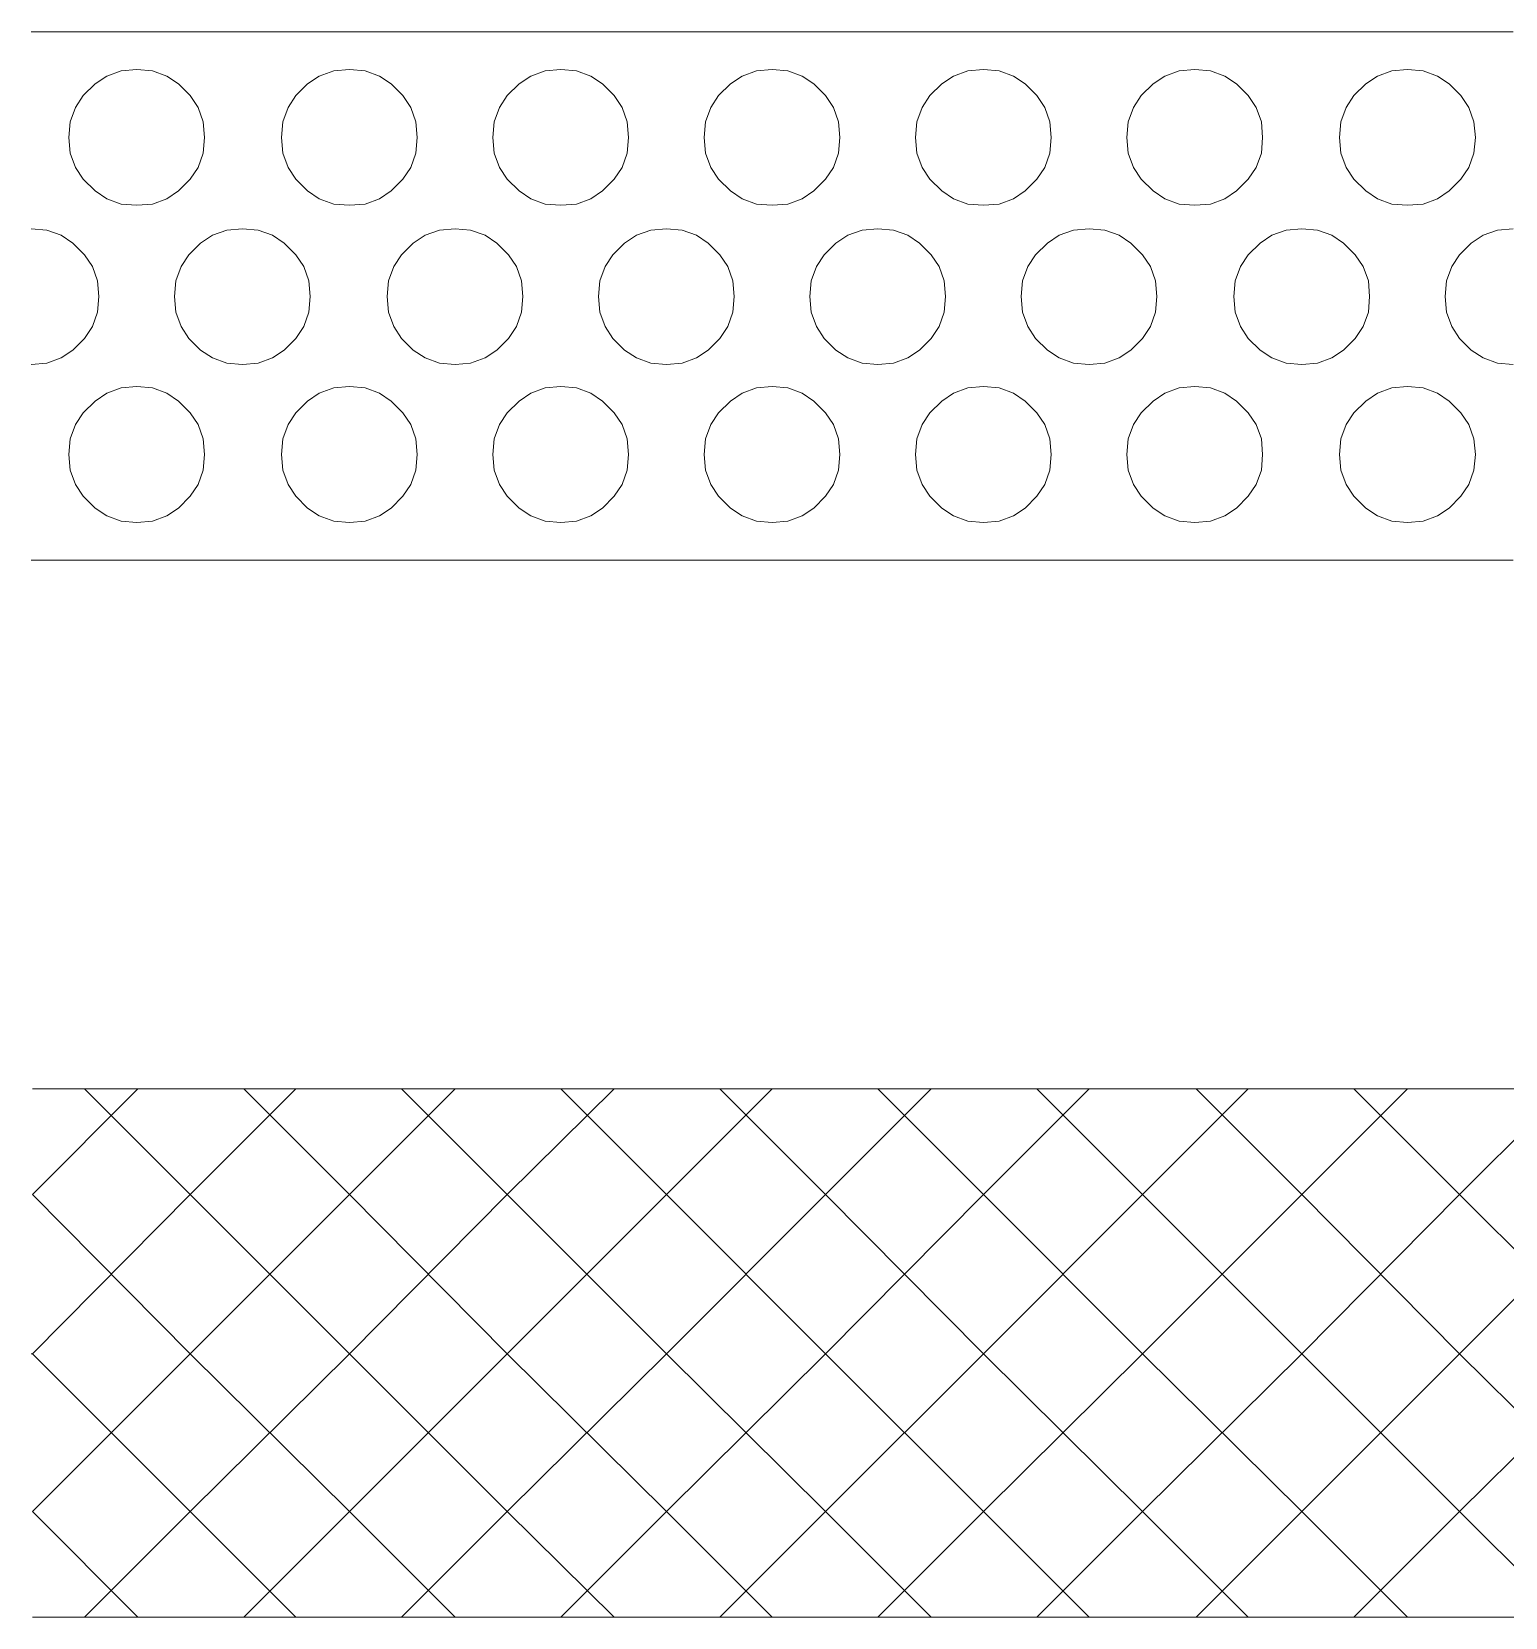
# Model space of a CAD drawing. Header units: inches. Extents: x 47316 to 59086, y 3141 to 11743.
# Drawn here: x 50343.96 to 50357.91, y 4917.82 to 4932.83 of the extents above; entities that cross this region are included whole.
import ezdxf

# ---------------------------------------------------------------- set-up
doc = ezdxf.new("R2010")
doc.units = ezdxf.units.IN
doc.header["$MEASUREMENT"] = 0
doc.layers.add('_BLACK_HOLE', color=7, linetype='Continuous')

msp = doc.modelspace()

# ---------------------------------------------------------------- linework, layer by layer
at = {"layer": '_BLACK_HOLE', "lineweight": 0}
for p, q in [((50343.949, 4932.829), (50344.95, 4932.829)), ((50344.95, 4932.829), (50345.951, 4932.829)), ((50345.951, 4932.829), (50346.964, 4932.829)), ((50346.964, 4932.829), (50347.964, 4932.829)), ((50347.964, 4932.829), (50348.965, 4932.829)), ((50348.965, 4932.829), (50349.965, 4932.829)), ((50349.965, 4932.829), (50350.966, 4932.829)), ((50350.966, 4932.829), (50351.967, 4932.829)), ((50351.967, 4932.829), (50352.967, 4932.829)), ((50352.967, 4932.829), (50353.968, 4932.829)), ((50353.968, 4932.829), (50354.969, 4932.829)), ((50354.969, 4932.829), (50355.982, 4932.829)), ((50355.982, 4932.829), (50356.982, 4932.829)), ((50356.982, 4932.829), (50357.983, 4932.829)), ((50344.666, 4932.409), (50344.555, 4932.335)), ((50344.802, 4932.458), (50344.666, 4932.409)), ((50344.95, 4932.471), (50344.802, 4932.458)), ((50345.098, 4932.458), (50344.95, 4932.471)), ((50345.234, 4932.409), (50345.098, 4932.458)), ((50345.345, 4932.335), (50345.234, 4932.409)), ((50346.679, 4932.409), (50346.568, 4932.335)), ((50346.815, 4932.458), (50346.679, 4932.409)), ((50346.964, 4932.471), (50346.815, 4932.458)), ((50347.112, 4932.458), (50346.964, 4932.471)), ((50347.248, 4932.409), (50347.112, 4932.458)), ((50347.359, 4932.335), (50347.248, 4932.409)), ((50348.681, 4932.409), (50348.57, 4932.335)), ((50348.817, 4932.458), (50348.681, 4932.409)), ((50348.965, 4932.471), (50348.817, 4932.458)), ((50349.113, 4932.458), (50348.965, 4932.471)), ((50349.249, 4932.409), (50349.113, 4932.458)), ((50349.36, 4932.335), (50349.249, 4932.409)), ((50350.682, 4932.409), (50350.571, 4932.335)), ((50350.818, 4932.458), (50350.682, 4932.409)), ((50350.966, 4932.471), (50350.818, 4932.458)), ((50351.114, 4932.458), (50350.966, 4932.471)), ((50351.25, 4932.409), (50351.114, 4932.458)), ((50351.361, 4932.335), (50351.25, 4932.409)), ((50352.683, 4932.409), (50352.572, 4932.335)), ((50352.819, 4932.458), (50352.683, 4932.409)), ((50352.967, 4932.471), (50352.819, 4932.458)), ((50353.116, 4932.458), (50352.967, 4932.471)), ((50353.251, 4932.409), (50353.116, 4932.458)), ((50353.363, 4932.335), (50353.251, 4932.409)), ((50354.684, 4932.409), (50354.573, 4932.335)), ((50354.82, 4932.458), (50354.684, 4932.409)), ((50354.969, 4932.471), (50354.82, 4932.458)), ((50355.117, 4932.458), (50354.969, 4932.471)), ((50355.253, 4932.409), (50355.117, 4932.458)), ((50355.364, 4932.335), (50355.253, 4932.409)), ((50356.698, 4932.409), (50356.587, 4932.335)), ((50356.834, 4932.458), (50356.698, 4932.409)), ((50356.982, 4932.471), (50356.834, 4932.458)), ((50357.13, 4932.458), (50356.982, 4932.471)), ((50357.266, 4932.409), (50357.13, 4932.458)), ((50357.377, 4932.335), (50357.266, 4932.409)), ((50344.444, 4932.224), (50344.369, 4932.113)), ((50344.555, 4932.335), (50344.444, 4932.224)), ((50345.457, 4932.224), (50345.345, 4932.335)), ((50345.531, 4932.113), (50345.457, 4932.224)), ((50346.457, 4932.224), (50346.383, 4932.113)), ((50346.568, 4932.335), (50346.457, 4932.224)), ((50347.47, 4932.224), (50347.359, 4932.335)), ((50347.544, 4932.113), (50347.47, 4932.224)), ((50348.458, 4932.224), (50348.384, 4932.113)), ((50348.57, 4932.335), (50348.458, 4932.224)), ((50349.471, 4932.224), (50349.36, 4932.335)), ((50349.545, 4932.113), (50349.471, 4932.224)), ((50350.46, 4932.224), (50350.385, 4932.113)), ((50350.571, 4932.335), (50350.46, 4932.224)), ((50351.473, 4932.224), (50351.361, 4932.335)), ((50351.547, 4932.113), (50351.473, 4932.224)), ((50352.461, 4932.224), (50352.387, 4932.113)), ((50352.572, 4932.335), (50352.461, 4932.224)), ((50353.474, 4932.224), (50353.363, 4932.335)), ((50353.548, 4932.113), (50353.474, 4932.224)), ((50354.462, 4932.224), (50354.388, 4932.113)), ((50354.573, 4932.335), (50354.462, 4932.224)), ((50355.475, 4932.224), (50355.364, 4932.335)), ((50355.549, 4932.113), (50355.475, 4932.224)), ((50356.476, 4932.224), (50356.402, 4932.113)), ((50356.587, 4932.335), (50356.476, 4932.224)), ((50357.489, 4932.224), (50357.377, 4932.335)), ((50357.563, 4932.113), (50357.489, 4932.224)), ((50344.369, 4932.113), (50344.32, 4931.977)), ((50345.58, 4931.977), (50345.531, 4932.113)), ((50346.383, 4932.113), (50346.334, 4931.977)), ((50347.594, 4931.977), (50347.544, 4932.113)), ((50348.384, 4932.113), (50348.335, 4931.977)), ((50349.595, 4931.977), (50349.545, 4932.113)), ((50350.385, 4932.113), (50350.336, 4931.977)), ((50351.596, 4931.977), (50351.547, 4932.113)), ((50352.387, 4932.113), (50352.337, 4931.977)), ((50353.597, 4931.977), (50353.548, 4932.113)), ((50354.388, 4932.113), (50354.339, 4931.977)), ((50355.599, 4931.977), (50355.549, 4932.113)), ((50356.402, 4932.113), (50356.352, 4931.977)), ((50357.612, 4931.977), (50357.563, 4932.113)), ((50344.32, 4931.977), (50344.308, 4931.828)), ((50345.592, 4931.828), (50345.58, 4931.977)), ((50346.334, 4931.977), (50346.321, 4931.828)), ((50347.606, 4931.828), (50347.594, 4931.977)), ((50348.335, 4931.977), (50348.322, 4931.828)), ((50349.607, 4931.828), (50349.595, 4931.977)), ((50350.336, 4931.977), (50350.324, 4931.828)), ((50351.608, 4931.828), (50351.596, 4931.977)), ((50352.337, 4931.977), (50352.325, 4931.828)), ((50353.61, 4931.828), (50353.597, 4931.977)), ((50354.339, 4931.977), (50354.326, 4931.828)), ((50355.611, 4931.828), (50355.599, 4931.977)), ((50356.352, 4931.977), (50356.34, 4931.828)), ((50357.625, 4931.828), (50357.612, 4931.977)), ((50344.308, 4931.828), (50344.32, 4931.68)), ((50345.58, 4931.68), (50345.592, 4931.828)), ((50346.321, 4931.828), (50346.334, 4931.68)), ((50347.594, 4931.68), (50347.606, 4931.828)), ((50348.322, 4931.828), (50348.335, 4931.68)), ((50349.595, 4931.68), (50349.607, 4931.828)), ((50350.324, 4931.828), (50350.336, 4931.68)), ((50351.596, 4931.68), (50351.608, 4931.828)), ((50352.325, 4931.828), (50352.337, 4931.68)), ((50353.597, 4931.68), (50353.61, 4931.828)), ((50354.326, 4931.828), (50354.339, 4931.68)), ((50355.599, 4931.68), (50355.611, 4931.828)), ((50356.34, 4931.828), (50356.352, 4931.68)), ((50357.612, 4931.68), (50357.625, 4931.828)), ((50344.32, 4931.68), (50344.369, 4931.544)), ((50345.531, 4931.544), (50345.58, 4931.68)), ((50346.334, 4931.68), (50346.383, 4931.544)), ((50347.544, 4931.544), (50347.594, 4931.68)), ((50348.335, 4931.68), (50348.384, 4931.544)), ((50349.545, 4931.544), (50349.595, 4931.68)), ((50350.336, 4931.68), (50350.385, 4931.544)), ((50351.547, 4931.544), (50351.596, 4931.68)), ((50352.337, 4931.68), (50352.387, 4931.544)), ((50353.548, 4931.544), (50353.597, 4931.68)), ((50354.339, 4931.68), (50354.388, 4931.544)), ((50355.549, 4931.544), (50355.599, 4931.68)), ((50356.352, 4931.68), (50356.402, 4931.544)), ((50357.563, 4931.544), (50357.612, 4931.68)), ((50344.369, 4931.544), (50344.444, 4931.433)), ((50345.457, 4931.433), (50345.531, 4931.544)), ((50346.383, 4931.544), (50346.457, 4931.433)), ((50347.47, 4931.433), (50347.544, 4931.544)), ((50348.384, 4931.544), (50348.458, 4931.433)), ((50349.471, 4931.433), (50349.545, 4931.544)), ((50350.385, 4931.544), (50350.46, 4931.433)), ((50351.473, 4931.433), (50351.547, 4931.544)), ((50352.387, 4931.544), (50352.461, 4931.433)), ((50353.474, 4931.433), (50353.548, 4931.544)), ((50354.388, 4931.544), (50354.462, 4931.433)), ((50355.475, 4931.433), (50355.549, 4931.544)), ((50356.402, 4931.544), (50356.476, 4931.433)), ((50357.489, 4931.433), (50357.563, 4931.544)), ((50344.444, 4931.433), (50344.555, 4931.322)), ((50344.555, 4931.322), (50344.666, 4931.248)), ((50345.234, 4931.248), (50345.345, 4931.322)), ((50345.345, 4931.322), (50345.457, 4931.433)), ((50346.457, 4931.433), (50346.568, 4931.322)), ((50346.568, 4931.322), (50346.679, 4931.248)), ((50347.248, 4931.248), (50347.359, 4931.322)), ((50347.359, 4931.322), (50347.47, 4931.433)), ((50348.458, 4931.433), (50348.57, 4931.322)), ((50348.57, 4931.322), (50348.681, 4931.248)), ((50349.249, 4931.248), (50349.36, 4931.322)), ((50349.36, 4931.322), (50349.471, 4931.433)), ((50350.46, 4931.433), (50350.571, 4931.322)), ((50350.571, 4931.322), (50350.682, 4931.248)), ((50351.25, 4931.248), (50351.361, 4931.322)), ((50351.361, 4931.322), (50351.473, 4931.433)), ((50352.461, 4931.433), (50352.572, 4931.322)), ((50352.572, 4931.322), (50352.683, 4931.248)), ((50353.251, 4931.248), (50353.363, 4931.322)), ((50353.363, 4931.322), (50353.474, 4931.433)), ((50354.462, 4931.433), (50354.573, 4931.322)), ((50354.573, 4931.322), (50354.684, 4931.248)), ((50355.253, 4931.248), (50355.364, 4931.322)), ((50355.364, 4931.322), (50355.475, 4931.433)), ((50356.476, 4931.433), (50356.587, 4931.322)), ((50356.587, 4931.322), (50356.698, 4931.248)), ((50357.266, 4931.248), (50357.377, 4931.322)), ((50357.377, 4931.322), (50357.489, 4931.433)), ((50344.666, 4931.248), (50344.802, 4931.198)), ((50344.802, 4931.198), (50344.95, 4931.186)), ((50344.95, 4931.186), (50345.098, 4931.198)), ((50345.098, 4931.198), (50345.234, 4931.248)), ((50346.679, 4931.248), (50346.815, 4931.198)), ((50346.815, 4931.198), (50346.964, 4931.186)), ((50346.964, 4931.186), (50347.112, 4931.198)), ((50347.112, 4931.198), (50347.248, 4931.248)), ((50348.681, 4931.248), (50348.817, 4931.198)), ((50348.817, 4931.198), (50348.965, 4931.186)), ((50348.965, 4931.186), (50349.113, 4931.198)), ((50349.113, 4931.198), (50349.249, 4931.248)), ((50350.682, 4931.248), (50350.818, 4931.198)), ((50350.818, 4931.198), (50350.966, 4931.186)), ((50350.966, 4931.186), (50351.114, 4931.198)), ((50351.114, 4931.198), (50351.25, 4931.248)), ((50352.683, 4931.248), (50352.819, 4931.198)), ((50352.819, 4931.198), (50352.967, 4931.186)), ((50352.967, 4931.186), (50353.116, 4931.198)), ((50353.116, 4931.198), (50353.251, 4931.248)), ((50354.684, 4931.248), (50354.82, 4931.198)), ((50354.82, 4931.198), (50354.969, 4931.186)), ((50354.969, 4931.186), (50355.117, 4931.198)), ((50355.117, 4931.198), (50355.253, 4931.248)), ((50356.698, 4931.248), (50356.834, 4931.198)), ((50356.834, 4931.198), (50356.982, 4931.186)), ((50356.982, 4931.186), (50357.13, 4931.198)), ((50357.13, 4931.198), (50357.266, 4931.248)), ((50344.098, 4930.951), (50343.949, 4930.964)), ((50344.234, 4930.902), (50344.098, 4930.951)), ((50344.345, 4930.828), (50344.234, 4930.902)), ((50345.667, 4930.902), (50345.555, 4930.828)), ((50345.802, 4930.951), (50345.667, 4930.902)), ((50345.951, 4930.964), (50345.802, 4930.951)), ((50346.099, 4930.951), (50345.951, 4930.964)), ((50346.235, 4930.902), (50346.099, 4930.951)), ((50346.346, 4930.828), (50346.235, 4930.902)), ((50347.68, 4930.902), (50347.569, 4930.828)), ((50347.816, 4930.951), (50347.68, 4930.902)), ((50347.964, 4930.964), (50347.816, 4930.951)), ((50348.112, 4930.951), (50347.964, 4930.964)), ((50348.248, 4930.902), (50348.112, 4930.951)), ((50348.36, 4930.828), (50348.248, 4930.902)), ((50349.681, 4930.902), (50349.57, 4930.828)), ((50349.817, 4930.951), (50349.681, 4930.902)), ((50349.965, 4930.964), (50349.817, 4930.951)), ((50350.114, 4930.951), (50349.965, 4930.964)), ((50350.25, 4930.902), (50350.114, 4930.951)), ((50350.361, 4930.828), (50350.25, 4930.902)), ((50351.683, 4930.902), (50351.571, 4930.828)), ((50351.818, 4930.951), (50351.683, 4930.902)), ((50351.967, 4930.964), (50351.818, 4930.951)), ((50352.115, 4930.951), (50351.967, 4930.964)), ((50352.251, 4930.902), (50352.115, 4930.951)), ((50352.362, 4930.828), (50352.251, 4930.902)), ((50353.684, 4930.902), (50353.573, 4930.828)), ((50353.82, 4930.951), (50353.684, 4930.902)), ((50353.968, 4930.964), (50353.82, 4930.951)), ((50354.116, 4930.951), (50353.968, 4930.964)), ((50354.252, 4930.902), (50354.116, 4930.951)), ((50354.363, 4930.828), (50354.252, 4930.902)), ((50355.697, 4930.902), (50355.586, 4930.828)), ((50355.833, 4930.951), (50355.697, 4930.902)), ((50355.982, 4930.964), (50355.833, 4930.951)), ((50356.13, 4930.951), (50355.982, 4930.964)), ((50356.266, 4930.902), (50356.13, 4930.951)), ((50356.377, 4930.828), (50356.266, 4930.902)), ((50357.699, 4930.902), (50357.587, 4930.828)), ((50357.835, 4930.951), (50357.699, 4930.902)), ((50357.983, 4930.964), (50357.835, 4930.951)), ((50344.456, 4930.717), (50344.345, 4930.828)), ((50344.53, 4930.605), (50344.456, 4930.717)), ((50345.444, 4930.717), (50345.37, 4930.605)), ((50345.555, 4930.828), (50345.444, 4930.717)), ((50346.457, 4930.717), (50346.346, 4930.828)), ((50346.531, 4930.605), (50346.457, 4930.717)), ((50347.458, 4930.717), (50347.384, 4930.605)), ((50347.569, 4930.828), (50347.458, 4930.717)), ((50348.471, 4930.717), (50348.36, 4930.828)), ((50348.545, 4930.605), (50348.471, 4930.717)), ((50349.459, 4930.717), (50349.385, 4930.605)), ((50349.57, 4930.828), (50349.459, 4930.717)), ((50350.472, 4930.717), (50350.361, 4930.828)), ((50350.546, 4930.605), (50350.472, 4930.717)), ((50351.46, 4930.717), (50351.386, 4930.605)), ((50351.571, 4930.828), (50351.46, 4930.717)), ((50352.473, 4930.717), (50352.362, 4930.828)), ((50352.547, 4930.605), (50352.473, 4930.717)), ((50353.461, 4930.717), (50353.387, 4930.605)), ((50353.573, 4930.828), (50353.461, 4930.717)), ((50354.474, 4930.717), (50354.363, 4930.828)), ((50354.549, 4930.605), (50354.474, 4930.717)), ((50355.475, 4930.717), (50355.401, 4930.605)), ((50355.586, 4930.828), (50355.475, 4930.717)), ((50356.488, 4930.717), (50356.377, 4930.828)), ((50356.562, 4930.605), (50356.488, 4930.717)), ((50357.476, 4930.717), (50357.402, 4930.605)), ((50357.587, 4930.828), (50357.476, 4930.717)), ((50344.579, 4930.47), (50344.53, 4930.605)), ((50345.37, 4930.605), (50345.321, 4930.47)), ((50346.581, 4930.47), (50346.531, 4930.605)), ((50347.384, 4930.605), (50347.334, 4930.47)), ((50348.594, 4930.47), (50348.545, 4930.605)), ((50349.385, 4930.605), (50349.335, 4930.47)), ((50350.595, 4930.47), (50350.546, 4930.605)), ((50351.386, 4930.605), (50351.337, 4930.47)), ((50352.597, 4930.47), (50352.547, 4930.605)), ((50353.387, 4930.605), (50353.338, 4930.47)), ((50354.598, 4930.47), (50354.549, 4930.605)), ((50355.401, 4930.605), (50355.352, 4930.47)), ((50356.612, 4930.47), (50356.562, 4930.605)), ((50357.402, 4930.605), (50357.353, 4930.47)), ((50344.592, 4930.321), (50344.579, 4930.47)), ((50345.321, 4930.47), (50345.308, 4930.321)), ((50346.593, 4930.321), (50346.581, 4930.47)), ((50347.334, 4930.47), (50347.322, 4930.321)), ((50348.607, 4930.321), (50348.594, 4930.47)), ((50349.335, 4930.47), (50349.323, 4930.321)), ((50350.608, 4930.321), (50350.595, 4930.47)), ((50351.337, 4930.47), (50351.324, 4930.321)), ((50352.609, 4930.321), (50352.597, 4930.47)), ((50353.338, 4930.47), (50353.326, 4930.321)), ((50354.61, 4930.321), (50354.598, 4930.47)), ((50355.352, 4930.47), (50355.339, 4930.321)), ((50356.624, 4930.321), (50356.612, 4930.47)), ((50357.353, 4930.47), (50357.34, 4930.321)), ((50344.579, 4930.173), (50344.592, 4930.321)), ((50345.308, 4930.321), (50345.321, 4930.173)), ((50346.581, 4930.173), (50346.593, 4930.321)), ((50347.322, 4930.321), (50347.334, 4930.173)), ((50348.594, 4930.173), (50348.607, 4930.321)), ((50349.323, 4930.321), (50349.335, 4930.173)), ((50350.595, 4930.173), (50350.608, 4930.321)), ((50351.324, 4930.321), (50351.337, 4930.173)), ((50352.597, 4930.173), (50352.609, 4930.321)), ((50353.326, 4930.321), (50353.338, 4930.173)), ((50354.598, 4930.173), (50354.61, 4930.321)), ((50355.339, 4930.321), (50355.352, 4930.173)), ((50356.612, 4930.173), (50356.624, 4930.321)), ((50357.34, 4930.321), (50357.353, 4930.173)), ((50344.53, 4930.037), (50344.579, 4930.173)), ((50345.321, 4930.173), (50345.37, 4930.037)), ((50346.531, 4930.037), (50346.581, 4930.173)), ((50347.334, 4930.173), (50347.384, 4930.037)), ((50348.545, 4930.037), (50348.594, 4930.173)), ((50349.335, 4930.173), (50349.385, 4930.037)), ((50350.546, 4930.037), (50350.595, 4930.173)), ((50351.337, 4930.173), (50351.386, 4930.037)), ((50352.547, 4930.037), (50352.597, 4930.173)), ((50353.338, 4930.173), (50353.387, 4930.037)), ((50354.549, 4930.037), (50354.598, 4930.173)), ((50355.352, 4930.173), (50355.401, 4930.037)), ((50356.562, 4930.037), (50356.612, 4930.173)), ((50357.353, 4930.173), (50357.402, 4930.037)), ((50344.456, 4929.926), (50344.53, 4930.037)), ((50345.37, 4930.037), (50345.444, 4929.926)), ((50346.457, 4929.926), (50346.531, 4930.037)), ((50347.384, 4930.037), (50347.458, 4929.926)), ((50348.471, 4929.926), (50348.545, 4930.037)), ((50349.385, 4930.037), (50349.459, 4929.926)), ((50350.472, 4929.926), (50350.546, 4930.037)), ((50351.386, 4930.037), (50351.46, 4929.926)), ((50352.473, 4929.926), (50352.547, 4930.037)), ((50353.387, 4930.037), (50353.461, 4929.926)), ((50354.474, 4929.926), (50354.549, 4930.037)), ((50355.401, 4930.037), (50355.475, 4929.926)), ((50356.488, 4929.926), (50356.562, 4930.037)), ((50357.402, 4930.037), (50357.476, 4929.926)), ((50344.234, 4929.741), (50344.345, 4929.815)), ((50344.345, 4929.815), (50344.456, 4929.926)), ((50345.444, 4929.926), (50345.555, 4929.815)), ((50345.555, 4929.815), (50345.667, 4929.741)), ((50346.235, 4929.741), (50346.346, 4929.815)), ((50346.346, 4929.815), (50346.457, 4929.926)), ((50347.458, 4929.926), (50347.569, 4929.815)), ((50347.569, 4929.815), (50347.68, 4929.741)), ((50348.248, 4929.741), (50348.36, 4929.815)), ((50348.36, 4929.815), (50348.471, 4929.926)), ((50349.459, 4929.926), (50349.57, 4929.815)), ((50349.57, 4929.815), (50349.681, 4929.741)), ((50350.25, 4929.741), (50350.361, 4929.815)), ((50350.361, 4929.815), (50350.472, 4929.926)), ((50351.46, 4929.926), (50351.571, 4929.815)), ((50351.571, 4929.815), (50351.683, 4929.741)), ((50352.251, 4929.741), (50352.362, 4929.815)), ((50352.362, 4929.815), (50352.473, 4929.926)), ((50353.461, 4929.926), (50353.573, 4929.815)), ((50353.573, 4929.815), (50353.684, 4929.741)), ((50354.252, 4929.741), (50354.363, 4929.815)), ((50354.363, 4929.815), (50354.474, 4929.926)), ((50355.475, 4929.926), (50355.586, 4929.815)), ((50355.586, 4929.815), (50355.697, 4929.741)), ((50356.266, 4929.741), (50356.377, 4929.815)), ((50356.377, 4929.815), (50356.488, 4929.926)), ((50357.476, 4929.926), (50357.587, 4929.815)), ((50357.587, 4929.815), (50357.699, 4929.741)), ((50343.949, 4929.679), (50344.098, 4929.691)), ((50344.098, 4929.691), (50344.234, 4929.741)), ((50345.667, 4929.741), (50345.802, 4929.691)), ((50345.802, 4929.691), (50345.951, 4929.679)), ((50345.951, 4929.679), (50346.099, 4929.691)), ((50346.099, 4929.691), (50346.235, 4929.741)), ((50347.68, 4929.741), (50347.816, 4929.691)), ((50347.816, 4929.691), (50347.964, 4929.679)), ((50347.964, 4929.679), (50348.112, 4929.691)), ((50348.112, 4929.691), (50348.248, 4929.741)), ((50349.681, 4929.741), (50349.817, 4929.691)), ((50349.817, 4929.691), (50349.965, 4929.679)), ((50349.965, 4929.679), (50350.114, 4929.691)), ((50350.114, 4929.691), (50350.25, 4929.741)), ((50351.683, 4929.741), (50351.818, 4929.691)), ((50351.818, 4929.691), (50351.967, 4929.679)), ((50351.967, 4929.679), (50352.115, 4929.691)), ((50352.115, 4929.691), (50352.251, 4929.741)), ((50353.684, 4929.741), (50353.82, 4929.691)), ((50353.82, 4929.691), (50353.968, 4929.679)), ((50353.968, 4929.679), (50354.116, 4929.691)), ((50354.116, 4929.691), (50354.252, 4929.741)), ((50355.697, 4929.741), (50355.833, 4929.691)), ((50355.833, 4929.691), (50355.982, 4929.679)), ((50355.982, 4929.679), (50356.13, 4929.691)), ((50356.13, 4929.691), (50356.266, 4929.741)), ((50357.699, 4929.741), (50357.835, 4929.691)), ((50357.835, 4929.691), (50357.983, 4929.679)), ((50344.666, 4929.407), (50344.555, 4929.333)), ((50344.802, 4929.457), (50344.666, 4929.407)), ((50344.95, 4929.469), (50344.802, 4929.457)), ((50345.098, 4929.457), (50344.95, 4929.469)), ((50345.234, 4929.407), (50345.098, 4929.457)), ((50345.345, 4929.333), (50345.234, 4929.407)), ((50346.679, 4929.407), (50346.568, 4929.333)), ((50346.815, 4929.457), (50346.679, 4929.407)), ((50346.964, 4929.469), (50346.815, 4929.457)), ((50347.112, 4929.457), (50346.964, 4929.469)), ((50347.248, 4929.407), (50347.112, 4929.457)), ((50347.359, 4929.333), (50347.248, 4929.407)), ((50348.681, 4929.407), (50348.57, 4929.333)), ((50348.817, 4929.457), (50348.681, 4929.407)), ((50348.965, 4929.469), (50348.817, 4929.457)), ((50349.113, 4929.457), (50348.965, 4929.469)), ((50349.249, 4929.407), (50349.113, 4929.457)), ((50349.36, 4929.333), (50349.249, 4929.407)), ((50350.682, 4929.407), (50350.571, 4929.333)), ((50350.818, 4929.457), (50350.682, 4929.407)), ((50350.966, 4929.469), (50350.818, 4929.457)), ((50351.114, 4929.457), (50350.966, 4929.469)), ((50351.25, 4929.407), (50351.114, 4929.457)), ((50351.361, 4929.333), (50351.25, 4929.407)), ((50352.683, 4929.407), (50352.572, 4929.333)), ((50352.819, 4929.457), (50352.683, 4929.407)), ((50352.967, 4929.469), (50352.819, 4929.457)), ((50353.116, 4929.457), (50352.967, 4929.469)), ((50353.251, 4929.407), (50353.116, 4929.457)), ((50353.363, 4929.333), (50353.251, 4929.407)), ((50354.684, 4929.407), (50354.573, 4929.333)), ((50354.82, 4929.457), (50354.684, 4929.407)), ((50354.969, 4929.469), (50354.82, 4929.457)), ((50355.117, 4929.457), (50354.969, 4929.469)), ((50355.253, 4929.407), (50355.117, 4929.457)), ((50355.364, 4929.333), (50355.253, 4929.407)), ((50356.698, 4929.407), (50356.587, 4929.333)), ((50356.834, 4929.457), (50356.698, 4929.407)), ((50356.982, 4929.469), (50356.834, 4929.457)), ((50357.13, 4929.457), (50356.982, 4929.469)), ((50357.266, 4929.407), (50357.13, 4929.457)), ((50357.377, 4929.333), (50357.266, 4929.407)), ((50344.444, 4929.222), (50344.369, 4929.111)), ((50344.555, 4929.333), (50344.444, 4929.222)), ((50345.457, 4929.222), (50345.345, 4929.333)), ((50345.531, 4929.111), (50345.457, 4929.222)), ((50346.457, 4929.222), (50346.383, 4929.111)), ((50346.568, 4929.333), (50346.457, 4929.222)), ((50347.47, 4929.222), (50347.359, 4929.333)), ((50347.544, 4929.111), (50347.47, 4929.222)), ((50348.458, 4929.222), (50348.384, 4929.111)), ((50348.57, 4929.333), (50348.458, 4929.222)), ((50349.471, 4929.222), (50349.36, 4929.333)), ((50349.545, 4929.111), (50349.471, 4929.222)), ((50350.46, 4929.222), (50350.385, 4929.111)), ((50350.571, 4929.333), (50350.46, 4929.222)), ((50351.473, 4929.222), (50351.361, 4929.333)), ((50351.547, 4929.111), (50351.473, 4929.222)), ((50352.461, 4929.222), (50352.387, 4929.111)), ((50352.572, 4929.333), (50352.461, 4929.222)), ((50353.474, 4929.222), (50353.363, 4929.333)), ((50353.548, 4929.111), (50353.474, 4929.222)), ((50354.462, 4929.222), (50354.388, 4929.111)), ((50354.573, 4929.333), (50354.462, 4929.222)), ((50355.475, 4929.222), (50355.364, 4929.333)), ((50355.549, 4929.111), (50355.475, 4929.222)), ((50356.476, 4929.222), (50356.402, 4929.111)), ((50356.587, 4929.333), (50356.476, 4929.222)), ((50357.489, 4929.222), (50357.377, 4929.333)), ((50357.563, 4929.111), (50357.489, 4929.222)), ((50344.369, 4929.111), (50344.32, 4928.975)), ((50345.58, 4928.975), (50345.531, 4929.111)), ((50346.383, 4929.111), (50346.334, 4928.975)), ((50347.594, 4928.975), (50347.544, 4929.111)), ((50348.384, 4929.111), (50348.335, 4928.975)), ((50349.595, 4928.975), (50349.545, 4929.111)), ((50350.385, 4929.111), (50350.336, 4928.975)), ((50351.596, 4928.975), (50351.547, 4929.111)), ((50352.387, 4929.111), (50352.337, 4928.975)), ((50353.597, 4928.975), (50353.548, 4929.111)), ((50354.388, 4929.111), (50354.339, 4928.975)), ((50355.599, 4928.975), (50355.549, 4929.111)), ((50356.402, 4929.111), (50356.352, 4928.975)), ((50357.612, 4928.975), (50357.563, 4929.111)), ((50344.32, 4928.975), (50344.308, 4928.827)), ((50345.592, 4928.827), (50345.58, 4928.975)), ((50346.334, 4928.975), (50346.321, 4928.827)), ((50347.606, 4928.827), (50347.594, 4928.975)), ((50348.335, 4928.975), (50348.322, 4928.827)), ((50349.607, 4928.827), (50349.595, 4928.975)), ((50350.336, 4928.975), (50350.324, 4928.827)), ((50351.608, 4928.827), (50351.596, 4928.975)), ((50352.337, 4928.975), (50352.325, 4928.827)), ((50353.61, 4928.827), (50353.597, 4928.975)), ((50354.339, 4928.975), (50354.326, 4928.827)), ((50355.611, 4928.827), (50355.599, 4928.975)), ((50356.352, 4928.975), (50356.34, 4928.827)), ((50357.625, 4928.827), (50357.612, 4928.975)), ((50344.308, 4928.827), (50344.32, 4928.678)), ((50345.58, 4928.678), (50345.592, 4928.827)), ((50346.321, 4928.827), (50346.334, 4928.678)), ((50347.594, 4928.678), (50347.606, 4928.827)), ((50348.322, 4928.827), (50348.335, 4928.678)), ((50349.595, 4928.678), (50349.607, 4928.827)), ((50350.324, 4928.827), (50350.336, 4928.678)), ((50351.596, 4928.678), (50351.608, 4928.827)), ((50352.325, 4928.827), (50352.337, 4928.678)), ((50353.597, 4928.678), (50353.61, 4928.827)), ((50354.326, 4928.827), (50354.339, 4928.678)), ((50355.599, 4928.678), (50355.611, 4928.827)), ((50356.34, 4928.827), (50356.352, 4928.678)), ((50357.612, 4928.678), (50357.625, 4928.827)), ((50344.32, 4928.678), (50344.369, 4928.542)), ((50345.531, 4928.542), (50345.58, 4928.678)), ((50346.334, 4928.678), (50346.383, 4928.542)), ((50347.544, 4928.542), (50347.594, 4928.678)), ((50348.335, 4928.678), (50348.384, 4928.542)), ((50349.545, 4928.542), (50349.595, 4928.678)), ((50350.336, 4928.678), (50350.385, 4928.542)), ((50351.547, 4928.542), (50351.596, 4928.678)), ((50352.337, 4928.678), (50352.387, 4928.542)), ((50353.548, 4928.542), (50353.597, 4928.678)), ((50354.339, 4928.678), (50354.388, 4928.542)), ((50355.549, 4928.542), (50355.599, 4928.678)), ((50356.352, 4928.678), (50356.402, 4928.542)), ((50357.563, 4928.542), (50357.612, 4928.678)), ((50344.369, 4928.542), (50344.444, 4928.431)), ((50345.457, 4928.431), (50345.531, 4928.542)), ((50346.383, 4928.542), (50346.457, 4928.431)), ((50347.47, 4928.431), (50347.544, 4928.542)), ((50348.384, 4928.542), (50348.458, 4928.431)), ((50349.471, 4928.431), (50349.545, 4928.542)), ((50350.385, 4928.542), (50350.46, 4928.431)), ((50351.473, 4928.431), (50351.547, 4928.542)), ((50352.387, 4928.542), (50352.461, 4928.431)), ((50353.474, 4928.431), (50353.548, 4928.542)), ((50354.388, 4928.542), (50354.462, 4928.431)), ((50355.475, 4928.431), (50355.549, 4928.542)), ((50356.402, 4928.542), (50356.476, 4928.431)), ((50357.489, 4928.431), (50357.563, 4928.542)), ((50344.444, 4928.431), (50344.555, 4928.32)), ((50344.555, 4928.32), (50344.666, 4928.246)), ((50345.234, 4928.246), (50345.345, 4928.32)), ((50345.345, 4928.32), (50345.457, 4928.431)), ((50346.457, 4928.431), (50346.568, 4928.32)), ((50346.568, 4928.32), (50346.679, 4928.246)), ((50347.248, 4928.246), (50347.359, 4928.32)), ((50347.359, 4928.32), (50347.47, 4928.431)), ((50348.458, 4928.431), (50348.57, 4928.32)), ((50348.57, 4928.32), (50348.681, 4928.246)), ((50349.249, 4928.246), (50349.36, 4928.32)), ((50349.36, 4928.32), (50349.471, 4928.431)), ((50350.46, 4928.431), (50350.571, 4928.32)), ((50350.571, 4928.32), (50350.682, 4928.246)), ((50351.25, 4928.246), (50351.361, 4928.32)), ((50351.361, 4928.32), (50351.473, 4928.431)), ((50352.461, 4928.431), (50352.572, 4928.32)), ((50352.572, 4928.32), (50352.683, 4928.246)), ((50353.251, 4928.246), (50353.363, 4928.32)), ((50353.363, 4928.32), (50353.474, 4928.431)), ((50354.462, 4928.431), (50354.573, 4928.32)), ((50354.573, 4928.32), (50354.684, 4928.246)), ((50355.253, 4928.246), (50355.364, 4928.32)), ((50355.364, 4928.32), (50355.475, 4928.431)), ((50356.476, 4928.431), (50356.587, 4928.32)), ((50356.587, 4928.32), (50356.698, 4928.246)), ((50357.266, 4928.246), (50357.377, 4928.32)), ((50357.377, 4928.32), (50357.489, 4928.431)), ((50344.666, 4928.246), (50344.802, 4928.197)), ((50344.802, 4928.197), (50344.95, 4928.184)), ((50344.95, 4928.184), (50345.098, 4928.197)), ((50345.098, 4928.197), (50345.234, 4928.246)), ((50346.679, 4928.246), (50346.815, 4928.197)), ((50346.815, 4928.197), (50346.964, 4928.184)), ((50346.964, 4928.184), (50347.112, 4928.197)), ((50347.112, 4928.197), (50347.248, 4928.246)), ((50348.681, 4928.246), (50348.817, 4928.197)), ((50348.817, 4928.197), (50348.965, 4928.184)), ((50348.965, 4928.184), (50349.113, 4928.197)), ((50349.113, 4928.197), (50349.249, 4928.246)), ((50350.682, 4928.246), (50350.818, 4928.197)), ((50350.818, 4928.197), (50350.966, 4928.184)), ((50350.966, 4928.184), (50351.114, 4928.197)), ((50351.114, 4928.197), (50351.25, 4928.246)), ((50352.683, 4928.246), (50352.819, 4928.197)), ((50352.819, 4928.197), (50352.967, 4928.184)), ((50352.967, 4928.184), (50353.116, 4928.197)), ((50353.116, 4928.197), (50353.251, 4928.246)), ((50354.684, 4928.246), (50354.82, 4928.197)), ((50354.82, 4928.197), (50354.969, 4928.184)), ((50354.969, 4928.184), (50355.117, 4928.197)), ((50355.117, 4928.197), (50355.253, 4928.246)), ((50356.698, 4928.246), (50356.834, 4928.197)), ((50356.834, 4928.197), (50356.982, 4928.184)), ((50356.982, 4928.184), (50357.13, 4928.197)), ((50357.13, 4928.197), (50357.266, 4928.246)), ((50344.95, 4927.826), (50343.949, 4927.826)), ((50345.951, 4927.826), (50344.95, 4927.826)), ((50346.964, 4927.826), (50345.951, 4927.826)), ((50347.964, 4927.826), (50346.964, 4927.826)), ((50348.965, 4927.826), (50347.964, 4927.826)), ((50349.965, 4927.826), (50348.965, 4927.826)), ((50350.966, 4927.826), (50349.965, 4927.826)), ((50351.967, 4927.826), (50350.966, 4927.826)), ((50352.967, 4927.826), (50351.967, 4927.826)), ((50353.968, 4927.826), (50352.967, 4927.826)), ((50354.969, 4927.826), (50353.968, 4927.826)), ((50355.982, 4927.826), (50354.969, 4927.826)), ((50356.982, 4927.826), (50355.982, 4927.826)), ((50357.983, 4927.826), (50356.982, 4927.826)), ((50343.962, 4922.823), (50345.457, 4922.823)), ((50344.962, 4922.823), (50343.962, 4921.822)), ((50345.457, 4921.822), (50344.456, 4922.823)), ((50345.457, 4922.823), (50346.964, 4922.823)), ((50346.457, 4922.823), (50345.457, 4921.822)), ((50346.964, 4921.822), (50345.963, 4922.823)), ((50346.964, 4922.823), (50348.458, 4922.823)), ((50347.964, 4922.823), (50346.964, 4921.822)), ((50348.458, 4921.822), (50347.458, 4922.823)), ((50348.458, 4922.823), (50349.965, 4922.823)), ((50349.471, 4922.823), (50348.458, 4921.822)), ((50349.965, 4921.822), (50348.965, 4922.823)), ((50349.965, 4922.823), (50351.473, 4922.823)), ((50350.966, 4922.823), (50349.965, 4921.822)), ((50351.473, 4921.822), (50350.472, 4922.823)), ((50351.473, 4922.823), (50352.967, 4922.823)), ((50352.473, 4922.823), (50351.473, 4921.822)), ((50352.967, 4921.822), (50351.967, 4922.823)), ((50352.967, 4922.823), (50354.474, 4922.823)), ((50353.968, 4922.823), (50352.967, 4921.822)), ((50354.474, 4921.822), (50353.474, 4922.823)), ((50354.474, 4922.823), (50355.982, 4922.823)), ((50355.475, 4922.823), (50354.474, 4921.822)), ((50355.982, 4921.822), (50354.981, 4922.823)), ((50355.982, 4922.823), (50357.476, 4922.823)), ((50356.982, 4922.823), (50355.982, 4921.822)), ((50357.476, 4921.822), (50356.476, 4922.823)), ((50357.476, 4922.823), (50358.983, 4922.823)), ((50358.477, 4922.823), (50357.476, 4921.822)), ((50343.962, 4920.315), (50345.457, 4921.822)), ((50343.962, 4921.822), (50345.457, 4920.315)), ((50345.457, 4920.315), (50346.964, 4921.822)), ((50345.457, 4921.822), (50346.964, 4920.315)), ((50346.964, 4920.315), (50348.458, 4921.822)), ((50346.964, 4921.822), (50348.458, 4920.315)), ((50348.458, 4920.315), (50349.965, 4921.822)), ((50348.458, 4921.822), (50349.965, 4920.315)), ((50349.965, 4920.315), (50351.473, 4921.822)), ((50349.965, 4921.822), (50351.473, 4920.315)), ((50351.473, 4920.315), (50352.967, 4921.822)), ((50351.473, 4921.822), (50352.967, 4920.315)), ((50352.967, 4920.315), (50354.474, 4921.822)), ((50352.967, 4921.822), (50354.474, 4920.315)), ((50354.474, 4920.315), (50355.982, 4921.822)), ((50354.474, 4921.822), (50355.982, 4920.315)), ((50355.982, 4920.315), (50357.476, 4921.822)), ((50355.982, 4921.822), (50357.476, 4920.315)), ((50357.476, 4920.315), (50358.983, 4921.822)), ((50357.476, 4921.822), (50358.983, 4920.315)), ((50343.949, 4920.315), (50343.962, 4920.315)), ((50345.457, 4918.82), (50343.962, 4920.315)), ((50345.457, 4920.315), (50343.962, 4918.82)), ((50346.964, 4918.82), (50345.457, 4920.315)), ((50346.964, 4920.315), (50345.457, 4918.82)), ((50348.458, 4918.82), (50346.964, 4920.315)), ((50348.458, 4920.315), (50346.964, 4918.82)), ((50349.965, 4918.82), (50348.458, 4920.315)), ((50349.965, 4920.315), (50348.458, 4918.82)), ((50351.473, 4918.82), (50349.965, 4920.315)), ((50351.473, 4920.315), (50349.965, 4918.82)), ((50352.967, 4918.82), (50351.473, 4920.315)), ((50352.967, 4920.315), (50351.473, 4918.82)), ((50354.474, 4918.82), (50352.967, 4920.315)), ((50354.474, 4920.315), (50352.967, 4918.82)), ((50355.982, 4918.82), (50354.474, 4920.315)), ((50355.982, 4920.315), (50354.474, 4918.82)), ((50357.476, 4918.82), (50355.982, 4920.315)), ((50357.476, 4920.315), (50355.982, 4918.82)), ((50358.983, 4918.82), (50357.476, 4920.315)), ((50358.983, 4920.315), (50357.476, 4918.82)), ((50343.962, 4918.82), (50344.962, 4917.82)), ((50344.456, 4917.82), (50345.457, 4918.82)), ((50345.457, 4918.82), (50346.457, 4917.82)), ((50345.963, 4917.82), (50346.964, 4918.82)), ((50346.964, 4918.82), (50347.964, 4917.82)), ((50347.458, 4917.82), (50348.458, 4918.82)), ((50348.458, 4918.82), (50349.471, 4917.82)), ((50348.965, 4917.82), (50349.965, 4918.82)), ((50349.965, 4918.82), (50350.966, 4917.82)), ((50350.472, 4917.82), (50351.473, 4918.82)), ((50351.473, 4918.82), (50352.473, 4917.82)), ((50351.967, 4917.82), (50352.967, 4918.82)), ((50352.967, 4918.82), (50353.968, 4917.82)), ((50353.474, 4917.82), (50354.474, 4918.82)), ((50354.474, 4918.82), (50355.475, 4917.82)), ((50354.981, 4917.82), (50355.982, 4918.82)), ((50355.982, 4918.82), (50356.982, 4917.82)), ((50356.476, 4917.82), (50357.476, 4918.82)), ((50357.476, 4918.82), (50358.477, 4917.82)), ((50345.457, 4917.82), (50343.962, 4917.82)), ((50346.964, 4917.82), (50345.457, 4917.82)), ((50348.458, 4917.82), (50346.964, 4917.82)), ((50349.965, 4917.82), (50348.458, 4917.82)), ((50351.473, 4917.82), (50349.965, 4917.82)), ((50352.967, 4917.82), (50351.473, 4917.82)), ((50354.474, 4917.82), (50352.967, 4917.82)), ((50355.982, 4917.82), (50354.474, 4917.82)), ((50357.476, 4917.82), (50355.982, 4917.82)), ((50358.983, 4917.82), (50357.476, 4917.82))]:
    msp.add_line(p, q, dxfattribs=at)

doc.saveas('drawing.dxf')
